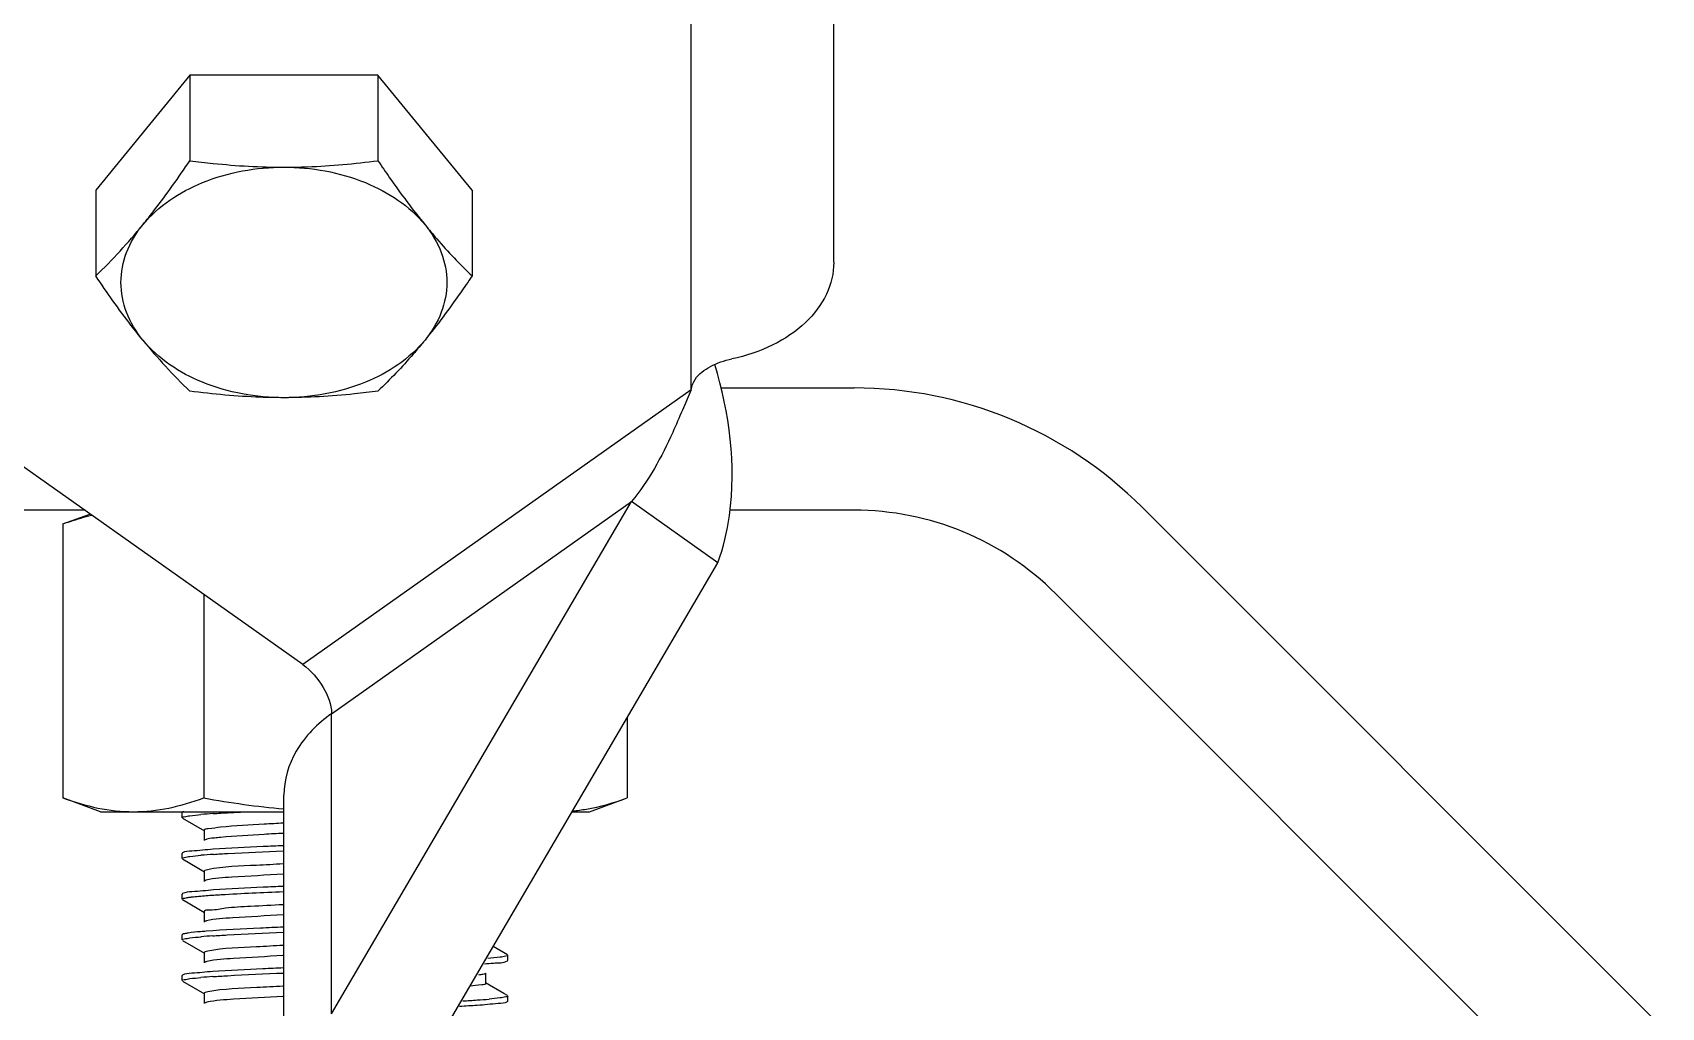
# Model space of a CAD drawing. Extents: x 1031190 to 1725648, y 733081 to 1571294.
# Drawn here: x 1158823 to 1159753, y 1211624 to 1212180 of the extents above; entities that cross this region are included whole.
import ezdxf

# ---------------------------------------------------------------- set-up
doc = ezdxf.new("R2010")
doc.units = 0
doc.header["$LTSCALE"] = 1000
doc.header["$MEASUREMENT"] = 0

msp = doc.modelspace()

# ---------------------------------------------------------------- linework, layer by layer
at = {"linetype": 'Continuous'}
for p, q in [((1159280.41, 1212048.87), (1159280.41, 1212617.61)), ((1159199.1, 1211976.14), (1159199.1, 1212484.2)), ((1158913.13, 1212155.65), (1158859.47, 1212089.94)), ((1158913.13, 1212155.65), (1158913.13, 1212106.78)), ((1159020.43, 1212155.65), (1158913.13, 1212155.65)), ((1159074.08, 1212089.94), (1159020.43, 1212155.65)), ((1159020.43, 1212155.65), (1159020.43, 1212106.78)), ((1158859.47, 1212089.94), (1158859.47, 1212041.07)), ((1159074.08, 1212089.94), (1159074.08, 1212041.07)), ((1158977.55, 1211819.48), (1158741.26, 1211986.56)), ((1159199.1, 1211976.14), (1158977.55, 1211819.48)), ((1159199.1, 1211976.14), (1159194.06, 1211964.55)), ((1159215.94, 1211977.22), (1159292.03, 1211977.22)), ((1158853.04, 1211907.52), (1158711.23, 1211907.52)), ((1158840.67, 1211899.67), (1158856.17, 1211905.31)), ((1158993.98, 1211620.34), (1159165.08, 1211912.43)), ((1158993.98, 1211791.44), (1159165.08, 1211912.43)), ((1159214.36, 1211877.58), (1159165.08, 1211912.43)), ((1159292.03, 1211907.52), (1159220.87, 1211907.52)), ((1159456.3, 1211909.17), (1159752.51, 1211612.96)), ((1158840.67, 1211899.67), (1158840.67, 1211743.45)), ((1159043.26, 1211585.49), (1159214.36, 1211877.58)), ((1158921.15, 1211859.36), (1158921.15, 1211743.45)), ((1159703.23, 1211563.68), (1159407.02, 1211859.89)), ((1158993.98, 1211620.34), (1158993.98, 1211791.44)), ((1159162.58, 1211789.18), (1159162.58, 1211743.45)), ((1158862.23, 1211735.6), (1158840.67, 1211743.45)), ((1158966.76, 1211137.96), (1158966.76, 1211744.98)), ((1159141.02, 1211735.6), (1159162.58, 1211743.45)), ((1158862.23, 1211735.6), (1158966.76, 1211735.6)), ((1158908.92, 1211735.33), (1158908.7, 1211735.08)), ((1158908.7, 1211732.17), (1158908.7, 1211735.08)), ((1158908.7, 1211732.17), (1158908.7, 1211735.08)), ((1158908.92, 1211731.92), (1158921.53, 1211724.62)), ((1159131.2, 1211735.6), (1159141.02, 1211735.6)), ((1158921.27, 1211724.91), (1158921.27, 1211719.11)), ((1158908.92, 1211712.1), (1158908.7, 1211711.85)), ((1158908.7, 1211708.94), (1158908.7, 1211711.85)), ((1158908.7, 1211708.94), (1158908.7, 1211711.85)), ((1158908.92, 1211708.69), (1158921.53, 1211701.39)), ((1158921.27, 1211701.68), (1158921.27, 1211695.87)), ((1158908.92, 1211688.87), (1158908.7, 1211688.61)), ((1158908.7, 1211685.71), (1158908.7, 1211688.61)), ((1158908.7, 1211685.71), (1158908.7, 1211688.61)), ((1158908.92, 1211685.46), (1158921.53, 1211678.16)), ((1158921.27, 1211678.45), (1158921.27, 1211672.64)), ((1158908.92, 1211665.64), (1158908.7, 1211665.38)), ((1158908.7, 1211662.48), (1158908.7, 1211665.38)), ((1158908.7, 1211662.48), (1158908.7, 1211665.38)), ((1158908.92, 1211662.22), (1158921.53, 1211654.92)), ((1158921.27, 1211655.22), (1158921.27, 1211649.41)), ((1159094.33, 1211654.02), (1159086.17, 1211658.75)), ((1159094.55, 1211650.86), (1159094.55, 1211653.77)), ((1159094.55, 1211650.86), (1159094.55, 1211653.77)), ((1159081.98, 1211637.79), (1159081.98, 1211643.6)), ((1159094.33, 1211650.61), (1159094.55, 1211650.86)), ((1158908.92, 1211642.4), (1158908.7, 1211642.15)), ((1158908.7, 1211639.25), (1158908.7, 1211642.15)), ((1158908.7, 1211639.25), (1158908.7, 1211642.15)), ((1158908.92, 1211638.99), (1158921.53, 1211631.69)), ((1159092.22, 1211632.01), (1159081.73, 1211638.09)), ((1158921.27, 1211631.99), (1158921.27, 1211626.18)), ((1159094.33, 1211630.79), (1159092.22, 1211632.01)), ((1159094.33, 1211627.38), (1159094.55, 1211627.63)), ((1159094.55, 1211627.63), (1159094.55, 1211630.53)), ((1159094.55, 1211627.63), (1159094.55, 1211630.53))]:
    msp.add_line(p, q, dxfattribs=at)
for centre, radius, start, end in [((1158626.87, 1212282.01), 334.9, 313.9914, 320.77347), ((1159145.73, 1212216.3), 334.9, 219.22653, 226.0086), ((1159292.03, 1211744.9), 232.32, 45, 90), ((1159292.03, 1211744.9), 162.62, 45, 90), ((1158953.13, 1211333.44), 401.94, 93.81338, 94.8058), ((1158953.44, 1211306.32), 405.84, 93.78659, 94.80606), ((1158952.82, 1211267.59), 398.08, 93.84224, 94.80386), ((1158952.92, 1211243.13), 399.32, 93.83235, 94.80499), ((1159020.84, 1212460.13), 836.7, 273.1645, 273.8477), ((1159023.8, 1212416.71), 790.27, 273.26427, 273.8614), ((1159050.31, 1212026.87), 399.53, 273.83253, 274.80333)]:
    msp.add_arc(centre, radius, start, end, dxfattribs=at)
for points, knots in [([(1158886.3, 1212070.23), (1158888.59, 1212073.03), (1158897.97, 1212084.89), (1158906.7, 1212097.25), (1158913.13, 1212106.78)], [0, 0, 0, 0, 0.239452, 1, 1, 1, 1]), ([(1158886.3, 1212070.23), (1158895.08, 1212080.98), (1158921.11, 1212097.95), (1158951.01, 1212103.08), (1158966.78, 1212103.08)], [0, 0, 0, 0, 0.468341, 1, 1, 1, 1]), ([(1158913.13, 1212106.78), (1158917.56, 1212106.21), (1158935.37, 1212104.13), (1158953.31, 1212103.08), (1158966.78, 1212103.08)], [0, 0, 0, 0, 0.249182, 1, 1, 1, 1]), ([(1158966.78, 1212103.08), (1158971.28, 1212103.08), (1158989.21, 1212103.42), (1159007.1, 1212105.07), (1159020.43, 1212106.78)], [0, 0, 0, 0, 0.250767, 1, 1, 1, 1]), ([(1158966.78, 1212103.08), (1158982.54, 1212103.08), (1159012.44, 1212097.95), (1159038.47, 1212080.98), (1159047.26, 1212070.23)], [0, 0, 0, 0, 0.531659, 1, 1, 1, 1]), ([(1159020.43, 1212106.78), (1159022.62, 1212103.53), (1159031.17, 1212091.06), (1159040.18, 1212078.9), (1159047.26, 1212070.23)], [0, 0, 0, 0, 0.259411, 1, 1, 1, 1]), ([(1158886.3, 1212004.52), (1158882.43, 1212009.26), (1158876.15, 1212019.64), (1158872.74, 1212037.37), (1158876.15, 1212055.1), (1158882.43, 1212065.48), (1158886.3, 1212070.23)], [0, 0, 0, 0, 0.257487, 0.5, 0.742513, 1, 1, 1, 1]), ([(1159047.26, 1212070.23), (1159049.46, 1212067.52), (1159057.97, 1212057.41), (1159067.1, 1212047.83), (1159074.08, 1212041.07)], [0, 0, 0, 0, 0.264209, 1, 1, 1, 1]), ([(1159047.26, 1212070.23), (1159051.13, 1212065.48), (1159057.41, 1212055.1), (1159060.82, 1212037.37), (1159057.41, 1212019.64), (1159051.13, 1212009.26), (1159047.26, 1212004.52)], [0, 0, 0, 0, 0.257487, 0.5, 0.742513, 1, 1, 1, 1]), ([(1159280.41, 1212048.87), (1159280.41, 1212042.68), (1159277.27, 1212029.61), (1159264.48, 1212013.06), (1159245.46, 1212000.46), (1159230.32, 1211995.45), (1159222.27, 1211993.76)], [0, 0, 0, 0, 0.215862, 0.450689, 0.713102, 1, 1, 1, 1]), ([(1158886.3, 1212004.52), (1158884.01, 1212007.32), (1158874.63, 1212019.18), (1158865.9, 1212031.54), (1158859.47, 1212041.07)], [0, 0, 0, 0, 0.239452, 1, 1, 1, 1]), ([(1159074.08, 1212041.07), (1159071.89, 1212037.82), (1159063.34, 1212025.35), (1159054.34, 1212013.19), (1159047.26, 1212004.52)], [0, 0, 0, 0, 0.259411, 1, 1, 1, 1]), ([(1158966.78, 1211971.66), (1158951.01, 1211971.66), (1158921.11, 1211976.8), (1158895.08, 1211993.76), (1158886.3, 1212004.52)], [0, 0, 0, 0, 0.531659, 1, 1, 1, 1]), ([(1159047.26, 1212004.52), (1159038.47, 1211993.76), (1159012.44, 1211976.8), (1158982.54, 1211971.66), (1158966.78, 1211971.66)], [0, 0, 0, 0, 0.468341, 1, 1, 1, 1]), ([(1159047.26, 1212004.52), (1159045.05, 1212001.81), (1159036.55, 1211991.7), (1159027.42, 1211982.12), (1159020.43, 1211975.36)], [0, 0, 0, 0, 0.264209, 1, 1, 1, 1]), ([(1159199.1, 1211976.14), (1159199.32, 1211978.26), (1159201.67, 1211984), (1159210.29, 1211990.29), (1159218.04, 1211992.87), (1159222.27, 1211993.76)], [0, 0, 0, 0, 0.208141, 0.577605, 1, 1, 1, 1]), ([(1159214.36, 1211877.58), (1159217.52, 1211886.26), (1159226.13, 1211923.64), (1159220.88, 1211963.03), (1159212.58, 1211990.65)], [0, 0, 0, 0, 0.242556, 1, 1, 1, 1]), ([(1158966.78, 1211971.66), (1158962.28, 1211971.66), (1158944.35, 1211972), (1158926.45, 1211973.65), (1158913.13, 1211975.36)], [0, 0, 0, 0, 0.250767, 1, 1, 1, 1]), ([(1159020.43, 1211975.36), (1159016, 1211974.79), (1158998.19, 1211972.71), (1158980.24, 1211971.66), (1158966.78, 1211971.66)], [0, 0, 0, 0, 0.249182, 1, 1, 1, 1]), ([(1159194.06, 1211964.55), (1159192.25, 1211960.3), (1159184.49, 1211942.01), (1159174.78, 1211924.25), (1159165.08, 1211912.43)], [0, 0, 0, 0, 0.231709, 1, 1, 1, 1]), ([(1158840.67, 1211899.67), (1158842.03, 1211900.17), (1158847.44, 1211902.06), (1158852.95, 1211903.67), (1158857.12, 1211904.65)], [0, 0, 0, 0, 0.252515, 1, 1, 1, 1]), ([(1158977.55, 1211819.48), (1158982.3, 1211816.12), (1158989.6, 1211807.49), (1158993.98, 1211796.7), (1158993.98, 1211791.44)], [0, 0, 0, 0, 0.525314, 1, 1, 1, 1]), ([(1158993.98, 1211791.44), (1158985.99, 1211785.79), (1158972.39, 1211772.37), (1158966.76, 1211753.68), (1158966.76, 1211744.98)], [0, 0, 0, 0, 0.528923, 1, 1, 1, 1]), ([(1158840.67, 1211743.45), (1158847.2, 1211741.08), (1158860.39, 1211737.12), (1158874.14, 1211735.6), (1158880.91, 1211735.6)], [0, 0, 0, 0, 0.506411, 1, 1, 1, 1]), ([(1158880.91, 1211735.6), (1158887.68, 1211735.6), (1158901.43, 1211737.12), (1158914.62, 1211741.08), (1158921.15, 1211743.45)], [0, 0, 0, 0, 0.493589, 1, 1, 1, 1]), ([(1159131.47, 1211736.04), (1159134.09, 1211736.29), (1159144.68, 1211737.71), (1159155.02, 1211740.7), (1159162.58, 1211743.45)], [0, 0, 0, 0, 0.246296, 1, 1, 1, 1]), ([(1158908.7, 1211732.17), (1158908.7, 1211732.6), (1158910.92, 1211732.87), (1158912.04, 1211733.18), (1158913.16, 1211733.33)], [0, 0, 0, 0, 0.271556, 1, 1, 1, 1]), ([(1158909.64, 1211735.6), (1158909.5, 1211735.56), (1158909.25, 1211735.49), (1158909.01, 1211735.39), (1158908.92, 1211735.33)], [0, 0, 0, 0, 0.575094, 1, 1, 1, 1]), ([(1158926.4, 1211734.49), (1158927.84, 1211734.59), (1158934.34, 1211735.01), (1158940.84, 1211735.35), (1158945.91, 1211735.61)], [0, 0, 0, 0, 0.220803, 1, 1, 1, 1]), ([(1158966.43, 1211729.05), (1158962.8, 1211728.86), (1158950.87, 1211728.21), (1158938.94, 1211727.53), (1158930.66, 1211726.72)], [0, 0, 0, 0, 0.30396, 1, 1, 1, 1]), ([(1158930.66, 1211726.72), (1158928.32, 1211726.49), (1158926.12, 1211725.77), (1158921.27, 1211725.76), (1158921.28, 1211724.91)], [0, 0, 0, 0, 0.734942, 1, 1, 1, 1]), ([(1158930.66, 1211720.91), (1158929.5, 1211720.8), (1158926.49, 1211720.37), (1158923.19, 1211720.37), (1158921.53, 1211719.4)], [0, 0, 0, 0, 0.376921, 1, 1, 1, 1]), ([(1158966.43, 1211723.24), (1158962.8, 1211723.05), (1158950.87, 1211722.41), (1158938.94, 1211721.72), (1158930.66, 1211720.91)], [0, 0, 0, 0, 0.30396, 1, 1, 1, 1]), ([(1158908.7, 1211708.94), (1158908.7, 1211709.37), (1158910.94, 1211709.64), (1158912.07, 1211709.95), (1158913.2, 1211710.1)], [0, 0, 0, 0, 0.271401, 1, 1, 1, 1]), ([(1158926.4, 1211714.17), (1158922.35, 1211713.89), (1158916.68, 1211713.11), (1158910.5, 1211713.01), (1158908.92, 1211712.1)], [0, 0, 0, 0, 0.690495, 1, 1, 1, 1]), ([(1158966.44, 1211716.22), (1158962.58, 1211716.05), (1158949.24, 1211715.46), (1158935.89, 1211714.81), (1158926.4, 1211714.17)], [0, 0, 0, 0, 0.288536, 1, 1, 1, 1]), ([(1158926.64, 1211711.28), (1158929.39, 1211711.46), (1158942.64, 1211712.27), (1158955.91, 1211712.86), (1158966.42, 1211713.31)], [0, 0, 0, 0, 0.207236, 1, 1, 1, 1]), ([(1158923.23, 1211702.5), (1158922.73, 1211702.4), (1158922.14, 1211702.26), (1158921.28, 1211701.89), (1158921.28, 1211701.68)], [0, 0, 0, 0, 0.704936, 1, 1, 1, 1]), ([(1158966.36, 1211700), (1158956.6, 1211699.5), (1158942, 1211698.3), (1158927.08, 1211697.84), (1158922.3, 1211696.47)], [0, 0, 0, 0, 0.662973, 1, 1, 1, 1]), ([(1158966.36, 1211705.81), (1158961.31, 1211705.55), (1158946.94, 1211704.61), (1158932.39, 1211704.42), (1158923.23, 1211702.5)], [0, 0, 0, 0, 0.350691, 1, 1, 1, 1]), ([(1158926.64, 1211690.95), (1158922.54, 1211690.67), (1158916.79, 1211689.88), (1158910.52, 1211689.79), (1158908.92, 1211688.87)], [0, 0, 0, 0, 0.690745, 1, 1, 1, 1]), ([(1158922.3, 1211696.47), (1158922.15, 1211696.42), (1158921.89, 1211696.34), (1158921.63, 1211696.23), (1158921.53, 1211696.17)], [0, 0, 0, 0, 0.573187, 1, 1, 1, 1]), ([(1158922.43, 1211687.75), (1158925.31, 1211687.97), (1158939.98, 1211688.93), (1158954.67, 1211689.58), (1158966.47, 1211690.08)], [0, 0, 0, 0, 0.196383, 1, 1, 1, 1]), ([(1158966.42, 1211692.99), (1158962.6, 1211692.82), (1158949.34, 1211692.23), (1158936.07, 1211691.59), (1158926.64, 1211690.95)], [0, 0, 0, 0, 0.288055, 1, 1, 1, 1]), ([(1158908.7, 1211685.71), (1158908.7, 1211686.05), (1158910.41, 1211686.37), (1158911.32, 1211686.6), (1158912.2, 1211686.73)], [0, 0, 0, 0, 0.275887, 1, 1, 1, 1]), ([(1158912.2, 1211686.73), (1158912.85, 1211686.82), (1158916.25, 1211687.26), (1158919.67, 1211687.54), (1158922.43, 1211687.75)], [0, 0, 0, 0, 0.19121, 1, 1, 1, 1]), ([(1158966.3, 1211682.58), (1158960.13, 1211682.26), (1158949.51, 1211681.52), (1158934.44, 1211681.05), (1158927.57, 1211679.29), (1158921.28, 1211679.54), (1158921.28, 1211678.45)], [0, 0, 0, 0, 0.409, 0.726331, 0.927829, 1, 1, 1, 1]), ([(1158922.58, 1211673.31), (1158922.37, 1211673.26), (1158922.01, 1211673.15), (1158921.66, 1211673.01), (1158921.53, 1211672.94)], [0, 0, 0, 0, 0.585747, 1, 1, 1, 1]), ([(1158966.3, 1211676.77), (1158956.72, 1211676.28), (1158942.2, 1211675.17), (1158927.45, 1211674.56), (1158922.58, 1211673.31)], [0, 0, 0, 0, 0.656169, 1, 1, 1, 1]), ([(1158908.7, 1211662.48), (1158908.7, 1211662.9), (1158910.91, 1211663.18), (1158912.04, 1211663.48), (1158913.15, 1211663.63)], [0, 0, 0, 0, 0.271616, 1, 1, 1, 1]), ([(1158912.2, 1211666.4), (1158911.49, 1211666.3), (1158910.39, 1211666.1), (1158909.27, 1211665.84), (1158908.92, 1211665.64)], [0, 0, 0, 0, 0.640091, 1, 1, 1, 1]), ([(1158922.43, 1211667.42), (1158921.38, 1211667.34), (1158917.97, 1211667.06), (1158914.55, 1211666.74), (1158912.2, 1211666.4)], [0, 0, 0, 0, 0.30771, 1, 1, 1, 1]), ([(1158966.47, 1211669.76), (1158962.11, 1211669.57), (1158947.42, 1211668.91), (1158932.73, 1211668.2), (1158922.43, 1211667.42)], [0, 0, 0, 0, 0.297382, 1, 1, 1, 1]), ([(1158926.15, 1211664.78), (1158928.92, 1211664.97), (1158942.35, 1211665.79), (1158955.79, 1211666.39), (1158966.46, 1211666.85)], [0, 0, 0, 0, 0.206065, 1, 1, 1, 1]), ([(1158923.33, 1211656.06), (1158922.81, 1211655.95), (1158922.2, 1211655.81), (1158921.28, 1211655.44), (1158921.28, 1211655.22)], [0, 0, 0, 0, 0.706178, 1, 1, 1, 1]), ([(1158966.26, 1211653.53), (1158956.85, 1211653.05), (1158942.42, 1211652.02), (1158927.84, 1211651.3), (1158922.88, 1211650.15)], [0, 0, 0, 0, 0.649558, 1, 1, 1, 1]), ([(1158966.26, 1211659.34), (1158961.25, 1211659.08), (1158946.95, 1211658.15), (1158932.48, 1211657.93), (1158923.33, 1211656.06)], [0, 0, 0, 0, 0.349431, 1, 1, 1, 1]), ([(1159094.55, 1211653.77), (1159094.55, 1211653.35), (1159092.33, 1211653.07), (1159091.21, 1211652.76), (1159090.09, 1211652.62)], [0, 0, 0, 0, 0.271584, 1, 1, 1, 1]), ([(1158926.15, 1211644.45), (1158922.16, 1211644.18), (1158916.57, 1211643.41), (1158910.48, 1211643.3), (1158908.92, 1211642.4)], [0, 0, 0, 0, 0.690212, 1, 1, 1, 1]), ([(1158922.88, 1211650.15), (1158922.61, 1211650.09), (1158922.15, 1211649.97), (1158921.7, 1211649.8), (1158921.53, 1211649.7)], [0, 0, 0, 0, 0.596703, 1, 1, 1, 1]), ([(1158966.46, 1211646.52), (1158962.58, 1211646.36), (1158949.13, 1211645.76), (1158935.69, 1211645.1), (1158926.15, 1211644.45)], [0, 0, 0, 0, 0.289063, 1, 1, 1, 1]), ([(1158926.24, 1211641.56), (1158929, 1211641.74), (1158942.4, 1211642.56), (1158955.81, 1211643.16), (1158966.45, 1211643.62)], [0, 0, 0, 0, 0.206277, 1, 1, 1, 1]), ([(1159081.12, 1211648.85), (1159082.83, 1211648.98), (1159087.18, 1211649.54), (1159091.97, 1211649.25), (1159094.33, 1211650.61)], [0, 0, 0, 0, 0.387145, 1, 1, 1, 1]), ([(1158908.7, 1211639.25), (1158908.7, 1211639.67), (1158910.91, 1211639.95), (1158912.03, 1211640.25), (1158913.15, 1211640.4)], [0, 0, 0, 0, 0.271628, 1, 1, 1, 1]), ([(1158966.24, 1211636.11), (1158961.25, 1211635.85), (1158946.99, 1211634.93), (1158932.56, 1211634.68), (1158923.41, 1211632.84)], [0, 0, 0, 0, 0.348434, 1, 1, 1, 1]), ([(1159081.98, 1211637.79), (1159081.98, 1211636.98), (1159077.32, 1211636.94), (1159075.2, 1211636.25), (1159072.94, 1211636.02)], [0, 0, 0, 0, 0.265324, 1, 1, 1, 1]), ([(1159081.72, 1211643.31), (1159081.3, 1211643.06), (1159079.94, 1211642.76), (1159078.6, 1211642.52), (1159077.73, 1211642.4)], [0, 0, 0, 0, 0.35782, 1, 1, 1, 1]), ([(1158923.41, 1211632.84), (1158922.87, 1211632.73), (1158922.24, 1211632.59), (1158921.28, 1211632.22), (1158921.28, 1211631.99)], [0, 0, 0, 0, 0.707247, 1, 1, 1, 1]), ([(1158922.9, 1211626.92), (1158922.62, 1211626.86), (1158922.16, 1211626.74), (1158921.7, 1211626.57), (1158921.53, 1211626.47)], [0, 0, 0, 0, 0.597162, 1, 1, 1, 1]), ([(1158966.24, 1211630.3), (1158956.84, 1211629.82), (1158942.43, 1211628.79), (1158927.86, 1211628.06), (1158922.9, 1211626.92)], [0, 0, 0, 0, 0.649158, 1, 1, 1, 1]), ([(1159076.99, 1211625.32), (1159081, 1211625.59), (1159086.63, 1211626.37), (1159092.77, 1211626.48), (1159094.33, 1211627.38)], [0, 0, 0, 0, 0.690319, 1, 1, 1, 1]), ([(1159094.55, 1211630.53), (1159094.55, 1211630.11), (1159092.32, 1211629.83), (1159091.2, 1211629.53), (1159090.07, 1211629.38)], [0, 0, 0, 0, 0.271518, 1, 1, 1, 1])]:
    msp.add_open_spline(points, degree=3, knots=knots, dxfattribs=at)
for points in [[(1158921.15, 1211743.45), (1158936.25, 1211740.71), (1158951.47, 1211738.52), (1158966.75, 1211737.17)], [(1158913.16, 1211733.33), (1158915.26, 1211733.6), (1158917.36, 1211733.79), (1158919.46, 1211733.97)], [(1158913.2, 1211710.1), (1158915.28, 1211710.37), (1158917.36, 1211710.56), (1158919.44, 1211710.74)], [(1158913.15, 1211663.63), (1158915.26, 1211663.9), (1158917.37, 1211664.1), (1158919.49, 1211664.28)], [(1159090.09, 1211652.62), (1159087.77, 1211652.31), (1159085.44, 1211652.1), (1159083.11, 1211651.91)], [(1158913.15, 1211640.4), (1158915.25, 1211640.67), (1158917.36, 1211640.87), (1158919.48, 1211641.04)], [(1159090.07, 1211629.38), (1159087.98, 1211629.11), (1159085.87, 1211628.91), (1159083.77, 1211628.74)]]:
    msp.add_open_spline(points, degree=3, dxfattribs=at)

doc.saveas('drawing.dxf')
